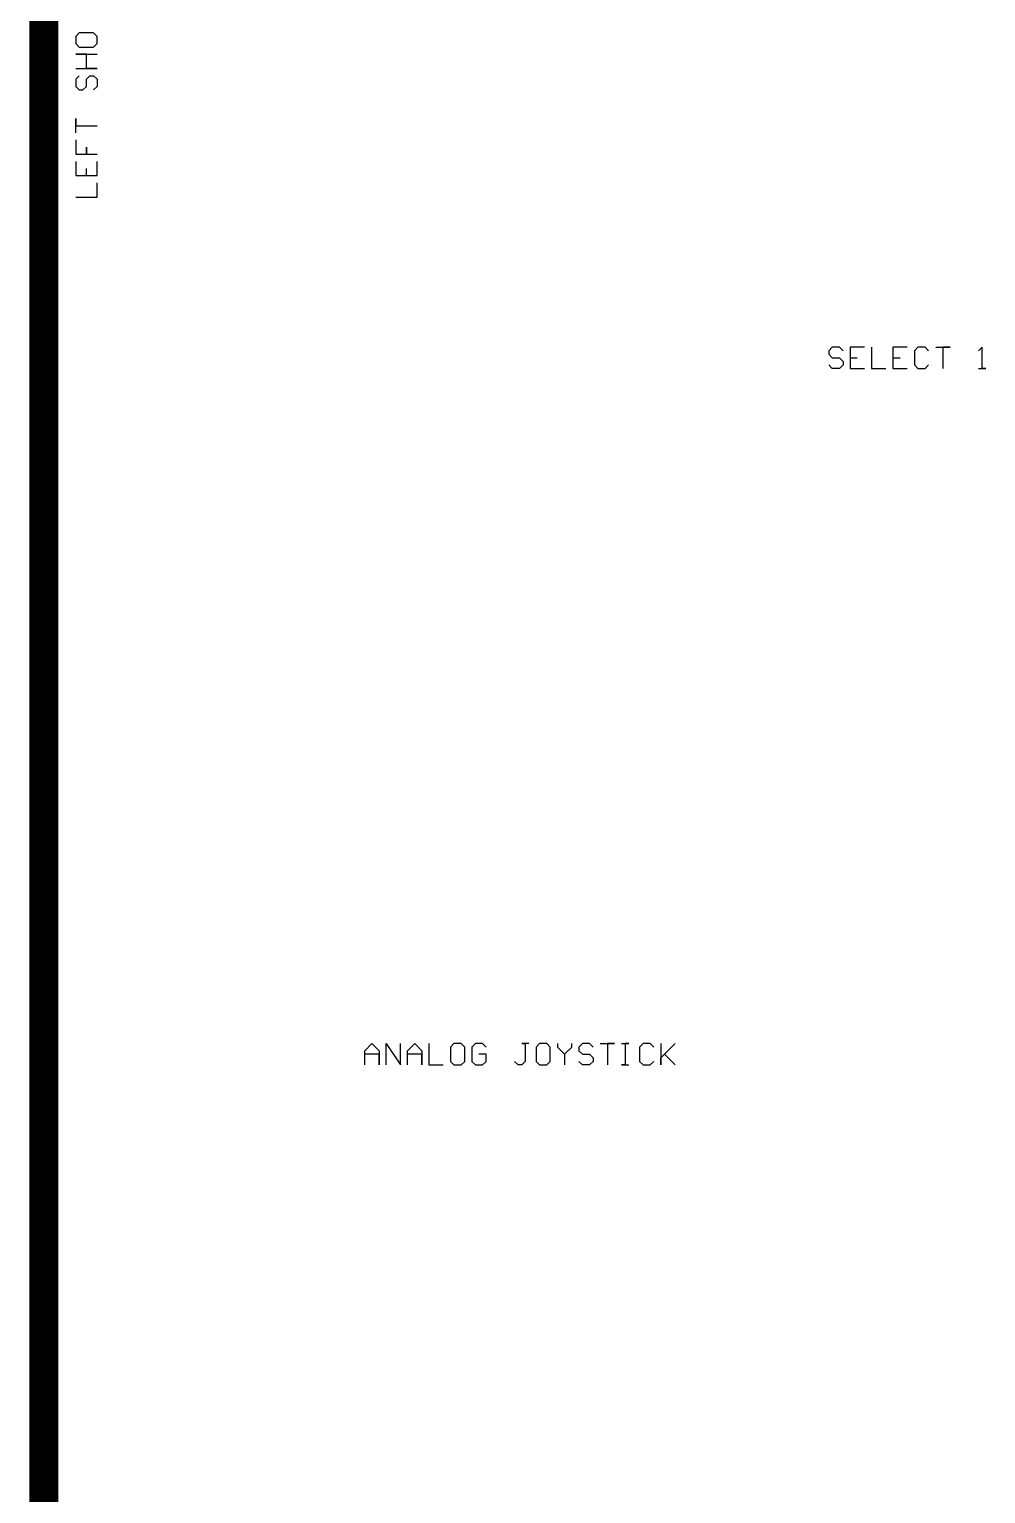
# Model space of a CAD drawing. Header units: millimetres. Extents: x 38 to 445, y 25 to 285.
# Drawn here: x 154.4 to 188.5, y 134 to 186.1 of the extents above; entities that cross this region are included whole.
import ezdxf

# ---------------------------------------------------------------- set-up
doc = ezdxf.new("R2010")
doc.units = ezdxf.units.MM
for name, color, linetype in [('InternalPlane1', 76, 'Continuous'), ('InternalPlane2', 16, 'Continuous'), ('Mechanical2', 216, 'Continuous'), ('Mechanical8', 56, 'Continuous')]:
    doc.layers.add(name, color=color, linetype=linetype)

msp = doc.modelspace()

# ---------------------------------------------------------------- linework, layer by layer
at = {"layer": 'InternalPlane1'}
msp.add_line((155.45, 86.2), (155.45, 196.2), dxfattribs=at)
at = {"layer": 'InternalPlane1', "const_width": 1.016}
msp.add_lwpolyline([(154.94, 86.2), (154.94, 196.2)], dxfattribs=at)
at = {"layer": 'InternalPlane2'}
msp.add_line((155.45, 86.2), (155.45, 196.2), dxfattribs=at)
at = {"layer": 'InternalPlane2', "const_width": 1.016}
msp.add_lwpolyline([(154.94, 86.2), (154.94, 196.2)], dxfattribs=at)
at = {"layer": 'Mechanical2', "const_width": 0.254}
msp.add_lwpolyline([(154.94, 86.2), (154.94, 196.2)], dxfattribs=at)
at = {"layer": 'Mechanical8'}
for p, q in [((156.21, 185.926), (156.083, 185.799)), ((156.718, 185.926), (156.21, 185.926)), ((156.845, 185.799), (156.718, 185.926)), ((156.083, 185.799), (156.083, 185.545)), ((156.083, 185.545), (156.21, 185.418)), ((156.21, 185.418), (156.718, 185.418)), ((156.718, 185.418), (156.845, 185.545)), ((156.845, 185.545), (156.845, 185.799)), ((156.464, 185.164), (156.083, 185.164)), ((156.083, 185.164), (156.845, 185.164)), ((156.464, 184.657), (156.464, 185.164)), ((156.083, 184.657), (156.845, 184.657)), ((156.21, 184.403), (156.083, 184.276)), ((156.845, 184.657), (156.464, 184.657)), ((156.464, 184.276), (156.591, 184.403)), ((156.591, 184.403), (156.718, 184.403)), ((156.718, 184.403), (156.845, 184.276)), ((156.083, 184.276), (156.083, 184.022)), ((156.083, 184.022), (156.21, 183.895)), ((156.21, 183.895), (156.337, 183.895)), ((156.337, 183.895), (156.464, 184.022)), ((156.464, 184.022), (156.464, 184.276)), ((156.845, 184.022), (156.718, 183.895)), ((156.845, 184.276), (156.845, 184.022)), ((156.083, 182.371), (156.083, 182.879)), ((156.083, 182.879), (156.083, 182.625)), ((156.083, 182.625), (156.845, 182.625)), ((156.083, 182.117), (156.083, 181.61)), ((156.464, 181.61), (156.464, 181.863)), ((156.464, 181.863), (156.464, 181.61)), ((156.083, 181.61), (156.464, 181.61)), ((156.083, 181.356), (156.083, 180.848)), ((156.464, 181.61), (156.845, 181.61)), ((156.845, 180.848), (156.845, 181.356)), ((156.083, 180.848), (156.845, 180.848)), ((156.464, 180.848), (156.464, 181.102)), ((156.845, 180.086), (156.845, 180.594)), ((156.083, 180.086), (156.845, 180.086)), ((183.007, 174.752), (182.88, 174.625)), ((182.88, 174.625), (182.88, 174.498)), ((182.88, 174.498), (183.007, 174.371)), ((183.261, 174.752), (183.007, 174.752)), ((183.388, 174.625), (183.261, 174.752)), ((184.15, 174.752), (183.642, 174.752)), ((183.642, 174.752), (183.642, 173.99)), ((184.404, 174.752), (184.404, 173.99)), ((185.673, 174.752), (185.165, 174.752)), ((185.165, 174.752), (185.165, 173.99)), ((186.054, 174.752), (185.927, 174.625)), ((185.927, 174.625), (185.927, 174.117)), ((186.308, 174.752), (186.054, 174.752)), ((186.435, 174.625), (186.308, 174.752)), ((186.689, 174.752), (187.197, 174.752)), ((187.197, 174.752), (186.943, 174.752)), ((186.943, 174.752), (186.943, 173.99)), ((188.339, 174.752), (188.212, 174.625)), ((188.339, 173.99), (188.339, 174.752)), ((183.007, 173.99), (182.88, 174.117)), ((183.007, 174.371), (183.261, 174.371)), ((183.261, 173.99), (183.007, 173.99)), ((183.261, 174.371), (183.388, 174.244)), ((183.388, 174.117), (183.261, 173.99)), ((183.388, 174.244), (183.388, 174.117)), ((183.642, 174.371), (183.896, 174.371)), ((183.642, 173.99), (184.15, 173.99)), ((184.404, 173.99), (184.911, 173.99)), ((185.165, 174.371), (185.419, 174.371)), ((185.165, 173.99), (185.673, 173.99)), ((185.927, 174.117), (186.054, 173.99)), ((186.054, 173.99), (186.308, 173.99)), ((186.308, 173.99), (186.435, 174.117)), ((188.212, 173.99), (188.466, 173.99)), ((188.466, 173.99), (188.339, 173.99)), ((166.37, 149.733), (166.624, 149.987)), ((166.624, 149.987), (166.878, 149.733)), ((167.132, 149.225), (167.132, 149.987)), ((167.132, 149.987), (167.64, 149.225)), ((167.64, 149.225), (167.64, 149.987)), ((167.894, 149.733), (168.147, 149.987)), ((168.147, 149.987), (168.401, 149.733)), ((168.655, 149.987), (168.655, 149.225)), ((169.544, 149.987), (169.417, 149.86)), ((169.798, 149.987), (169.544, 149.987)), ((169.925, 149.86), (169.798, 149.987)), ((170.306, 149.987), (170.179, 149.86)), ((170.56, 149.987), (170.306, 149.987)), ((170.687, 149.86), (170.56, 149.987)), ((172.21, 149.987), (171.956, 149.987)), ((171.956, 149.987), (172.083, 149.987)), ((172.083, 149.987), (172.083, 149.352)), ((172.591, 149.987), (172.464, 149.86)), ((172.845, 149.987), (172.591, 149.987)), ((172.972, 149.86), (172.845, 149.987)), ((173.226, 149.987), (173.226, 149.86)), ((173.734, 149.86), (173.734, 149.987)), ((174.114, 149.987), (173.988, 149.86)), ((174.368, 149.987), (174.114, 149.987)), ((174.495, 149.86), (174.368, 149.987)), ((174.749, 149.987), (175.257, 149.987)), ((175.257, 149.987), (175.003, 149.987)), ((175.003, 149.987), (175.003, 149.225)), ((175.511, 149.987), (175.765, 149.987)), ((175.765, 149.987), (175.638, 149.987)), ((175.638, 149.987), (175.638, 149.225)), ((176.273, 149.987), (176.146, 149.86)), ((176.527, 149.987), (176.273, 149.987)), ((176.654, 149.86), (176.527, 149.987)), ((176.908, 149.987), (176.908, 149.225)), ((176.908, 149.479), (177.415, 149.987)), ((177.415, 149.987), (177.035, 149.606)), ((166.37, 149.225), (166.37, 149.733)), ((166.878, 149.606), (166.37, 149.606)), ((166.878, 149.733), (166.878, 149.225)), ((166.878, 149.225), (166.878, 149.606)), ((167.894, 149.225), (167.894, 149.733)), ((168.401, 149.606), (167.894, 149.606)), ((168.401, 149.733), (168.401, 149.225)), ((168.401, 149.225), (168.401, 149.606)), ((169.417, 149.86), (169.417, 149.352)), ((169.925, 149.352), (169.925, 149.86)), ((170.179, 149.86), (170.179, 149.352)), ((170.687, 149.606), (170.433, 149.606)), ((170.687, 149.352), (170.687, 149.606)), ((172.464, 149.86), (172.464, 149.352)), ((172.972, 149.352), (172.972, 149.86)), ((173.226, 149.86), (173.48, 149.606)), ((173.48, 149.606), (173.734, 149.86)), ((173.48, 149.606), (173.48, 149.225)), ((173.988, 149.86), (173.988, 149.733)), ((173.988, 149.733), (174.114, 149.606)), ((174.114, 149.606), (174.368, 149.606)), ((174.368, 149.606), (174.495, 149.479)), ((174.495, 149.479), (174.495, 149.352)), ((176.146, 149.86), (176.146, 149.352)), ((176.908, 149.225), (176.908, 149.479)), ((177.035, 149.606), (177.415, 149.225)), ((168.655, 149.225), (169.163, 149.225)), ((169.417, 149.352), (169.544, 149.225)), ((169.544, 149.225), (169.798, 149.225)), ((169.798, 149.225), (169.925, 149.352)), ((170.179, 149.352), (170.306, 149.225)), ((170.306, 149.225), (170.56, 149.225)), ((170.56, 149.225), (170.687, 149.352)), ((171.829, 149.225), (171.702, 149.352)), ((171.956, 149.225), (171.829, 149.225)), ((172.083, 149.352), (171.956, 149.225)), ((172.464, 149.352), (172.591, 149.225)), ((172.591, 149.225), (172.845, 149.225)), ((172.845, 149.225), (172.972, 149.352)), ((174.114, 149.225), (173.988, 149.352)), ((174.368, 149.225), (174.114, 149.225)), ((174.495, 149.352), (174.368, 149.225)), ((175.638, 149.225), (175.511, 149.225)), ((175.511, 149.225), (175.765, 149.225)), ((176.146, 149.352), (176.273, 149.225)), ((176.273, 149.225), (176.527, 149.225)), ((176.527, 149.225), (176.654, 149.352))]:
    msp.add_line(p, q, dxfattribs=at)

doc.saveas('drawing.dxf')
